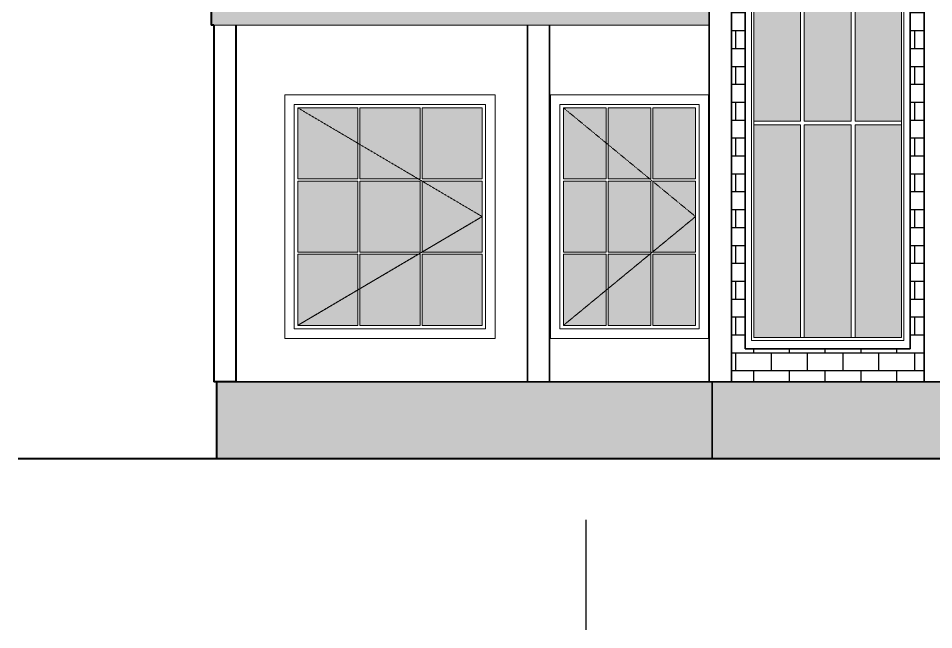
# Model space of a CAD drawing. Header units: inches. Extents: x 8351 to 42256, y 21052 to 33437.
# Drawn here: x 26159.8 to 26492.3, y 25171.7 to 25393.8 of the extents above; entities that cross this region are included whole.
import ezdxf

# ---------------------------------------------------------------- set-up
doc = ezdxf.new("R2010")
doc.units = ezdxf.units.IN
doc.header["$MEASUREMENT"] = 0
doc.linetypes.add('Dash 1_16_', pattern=[0.125, 0.0625, -0.0625])
for name, color, linetype, lineweight in [('A-COLS', 52, 'Continuous', 9), ('A-GLAZ', 160, 'Continuous', 13), ('A-WALL', 7, 'Continuous', 35)]:
    doc.layers.add(name, color=color, linetype=linetype, lineweight=lineweight)

# ---------------------------------------------------------------- blocks, each defined once
blk = doc.blocks.new('Casement 3x3 with Trim - 36_ x 48_-165538-West')
at = {"layer": 'A-GLAZ', "lineweight": 9}
for p, q in [((-309.72, 104.25), (-386.22, 104.25)), ((-386.22, 104.25), (-386.22, 15.75)), ((-309.72, 15.75), (-309.72, 104.25)), ((-382.72, 19.25), (-382.72, 100.75)), ((-382.72, 100.75), (-313.22, 100.75)), ((-313.22, 100.75), (-313.22, 19.25)), ((-381.47, 73.67), (-381.47, 99.5)), ((-381.47, 99.5), (-359.64, 99.5)), ((-359.64, 99.5), (-359.64, 73.67)), ((-358.89, 73.67), (-358.89, 99.5)), ((-358.89, 99.5), (-337.05, 99.5)), ((-337.05, 99.5), (-337.05, 73.67)), ((-336.3, 73.67), (-336.3, 99.5)), ((-336.3, 99.5), (-314.47, 99.5)), ((-314.47, 99.5), (-314.47, 73.67)), ((-359.64, 73.67), (-381.47, 73.67)), ((-337.05, 73.67), (-358.89, 73.67)), ((-314.47, 73.67), (-336.3, 73.67)), ((-381.47, 47.08), (-381.47, 72.92)), ((-381.47, 72.92), (-359.64, 72.92)), ((-359.64, 72.92), (-359.64, 47.08)), ((-358.89, 47.08), (-358.89, 72.92)), ((-358.89, 72.92), (-337.05, 72.92)), ((-337.05, 72.92), (-337.05, 47.08)), ((-336.3, 47.08), (-336.3, 72.92)), ((-336.3, 72.92), (-314.47, 72.92)), ((-314.47, 72.92), (-314.47, 47.08)), ((-359.64, 47.08), (-381.47, 47.08)), ((-337.05, 47.08), (-358.89, 47.08)), ((-314.47, 47.08), (-336.3, 47.08)), ((-381.47, 20.5), (-381.47, 46.33)), ((-381.47, 46.33), (-359.64, 46.33)), ((-359.64, 46.33), (-359.64, 20.5)), ((-358.89, 20.5), (-358.89, 46.33)), ((-358.89, 46.33), (-337.05, 46.33)), ((-337.05, 46.33), (-337.05, 20.5)), ((-336.3, 20.5), (-336.3, 46.33)), ((-336.3, 46.33), (-314.47, 46.33)), ((-314.47, 46.33), (-314.47, 20.5)), ((-359.64, 20.5), (-381.47, 20.5)), ((-337.05, 20.5), (-358.89, 20.5)), ((-314.47, 20.5), (-336.3, 20.5)), ((-313.22, 19.25), (-382.72, 19.25)), ((-386.22, 15.75), (-309.72, 15.75))]:
    blk.add_line(p, q, dxfattribs=at)
at = {"layer": 'A-GLAZ', "linetype": 'Dash 1_16_', "lineweight": 9}
for p, q in [((-314.47, 60), (-381.47, 99.5)), ((-314.47, 60), (-381.47, 99.5)), ((-381.47, 20.5), (-314.47, 60)), ((-314.47, 60), (-381.47, 20.5))]:
    blk.add_line(p, q, dxfattribs=at)
blk = doc.blocks.new('Casement 3x3 with Trim - 36_ x 48_ 5-166434-West')
at = {"layer": 'A-GLAZ', "lineweight": 9}
for p, q in [((-232.22, 104.25), (-289.72, 104.25)), ((-289.72, 104.25), (-289.72, 15.75)), ((-232.22, 15.75), (-232.22, 104.25)), ((-286.22, 19.25), (-286.22, 100.75)), ((-286.22, 100.75), (-235.72, 100.75)), ((-235.72, 100.75), (-235.72, 19.25)), ((-284.97, 73.67), (-284.97, 99.5)), ((-284.97, 99.5), (-269.47, 99.5)), ((-269.47, 99.5), (-269.47, 73.67)), ((-268.72, 73.67), (-268.72, 99.5)), ((-268.72, 99.5), (-253.22, 99.5)), ((-253.22, 99.5), (-253.22, 73.67)), ((-252.47, 73.67), (-252.47, 99.5)), ((-252.47, 99.5), (-236.97, 99.5)), ((-236.97, 99.5), (-236.97, 73.67)), ((-269.47, 73.67), (-284.97, 73.67)), ((-253.22, 73.67), (-268.72, 73.67)), ((-236.97, 73.67), (-252.47, 73.67)), ((-284.97, 47.08), (-284.97, 72.92)), ((-284.97, 72.92), (-269.47, 72.92)), ((-269.47, 72.92), (-269.47, 47.08)), ((-268.72, 47.08), (-268.72, 72.92)), ((-268.72, 72.92), (-253.22, 72.92)), ((-253.22, 72.92), (-253.22, 47.08)), ((-252.47, 47.08), (-252.47, 72.92)), ((-252.47, 72.92), (-236.97, 72.92)), ((-236.97, 72.92), (-236.97, 47.08)), ((-269.47, 47.08), (-284.97, 47.08)), ((-253.22, 47.08), (-268.72, 47.08)), ((-236.97, 47.08), (-252.47, 47.08)), ((-284.97, 20.5), (-284.97, 46.33)), ((-284.97, 46.33), (-269.47, 46.33)), ((-269.47, 46.33), (-269.47, 20.5)), ((-268.72, 20.5), (-268.72, 46.33)), ((-268.72, 46.33), (-253.22, 46.33)), ((-253.22, 46.33), (-253.22, 20.5)), ((-252.47, 20.5), (-252.47, 46.33)), ((-252.47, 46.33), (-236.97, 46.33)), ((-236.97, 46.33), (-236.97, 20.5)), ((-269.47, 20.5), (-284.97, 20.5)), ((-253.22, 20.5), (-268.72, 20.5)), ((-236.97, 20.5), (-252.47, 20.5)), ((-235.72, 19.25), (-286.22, 19.25)), ((-289.72, 15.75), (-232.22, 15.75))]:
    blk.add_line(p, q, dxfattribs=at)
at = {"layer": 'A-GLAZ', "linetype": 'Dash 1_16_', "lineweight": 9}
for p, q in [((-236.97, 60), (-284.97, 99.5)), ((-236.97, 60), (-284.97, 99.5)), ((-284.97, 20.5), (-236.97, 60)), ((-236.97, 60), (-284.97, 20.5))]:
    blk.add_line(p, q, dxfattribs=at)
blk = doc.blocks.new('Arched _1_ - Arched _1_-172271-West')
at = {"layer": 'A-GLAZ', "lineweight": 9}
for p, q in [((-202.97, 274.84), (-194.83, 260.73)), ((-193.63, 261.48), (-201.76, 275.57)), ((-176.18, 275.57), (-184.31, 261.48)), ((-183.11, 260.73), (-174.97, 274.84)), ((-198.9, 252.71), (-215.77, 252.71)), ((-180.48, 252.71), (-197.46, 252.71)), ((-162.17, 252.71), (-179.04, 252.71)), ((-216.61, 14.95), (-216.61, 252)), ((-215.82, 252), (-215.82, 16.06)), ((-215.82, 251.29), (-198.89, 251.29)), ((-198.89, 251.29), (-198.89, 173.69)), ((-197.47, 173.69), (-197.47, 251.29)), ((-197.47, 251.29), (-180.46, 251.29)), ((-180.46, 251.29), (-180.46, 173.69)), ((-179.05, 173.69), (-179.05, 251.29)), ((-179.05, 251.29), (-162.12, 251.29)), ((-162.12, 252), (-162.12, 16.06)), ((-161.33, 252), (-161.33, 14.95)), ((-198.89, 173.69), (-215.82, 173.69)), ((-180.46, 173.69), (-197.47, 173.69)), ((-162.12, 173.69), (-179.05, 173.69)), ((-215.82, 172.28), (-198.89, 172.28)), ((-198.89, 172.28), (-198.89, 94.68)), ((-197.47, 94.68), (-197.47, 172.28)), ((-197.47, 172.28), (-180.46, 172.28)), ((-180.46, 172.28), (-180.46, 94.68)), ((-179.05, 94.68), (-179.05, 172.28)), ((-179.05, 172.28), (-162.12, 172.28)), ((-198.89, 94.68), (-215.82, 94.68)), ((-215.82, 93.26), (-198.89, 93.26)), ((-198.89, 93.26), (-198.89, 16.06)), ((-180.46, 94.68), (-197.47, 94.68)), ((-197.47, 16.06), (-197.47, 93.26)), ((-197.47, 93.26), (-180.46, 93.26)), ((-180.46, 93.26), (-180.46, 16.06)), ((-162.12, 94.68), (-179.05, 94.68)), ((-179.05, 16.06), (-179.05, 93.26)), ((-179.05, 93.26), (-162.12, 93.26)), ((-161.33, 14.95), (-216.61, 14.95)), ((-215.82, 16.06), (-162.12, 16.06))]:
    blk.add_line(p, q, dxfattribs=at)
for centre, radius, start, end in [((-188.97, 252), 27.64, 0, 180), ((-188.97, 252), 26.85, 360, 180), ((-188.97, 252.71), 9.93, 126.1432, 180), ((-188.97, 252.71), 8.49, 0, 180), ((-188.97, 252.71), 9.93, 62.0442, 117.9558), ((-188.97, 252.71), 9.93, 104.2894, 107.605), ((-188.97, 252.71), 9.93, 93.354, 97.1948), ((-188.97, 252.71), 9.93, 82.8112, 86.6516), ((-188.97, 252.71), 9.93, 72.3998, 75.7129), ((-188.97, 252.71), 9.93, 360, 53.8568)]:
    blk.add_arc(centre, radius, start, end, dxfattribs=at)

msp = doc.modelspace()

# ---------------------------------------------------------------- hatches: boundary and pattern name
h = msp.add_hatch()
h.set_pattern_fill('BRICK', color=16, scale=26)
h.set_pattern_definition([(0, (25783.366, 22132.802), (0, 6.5), []), (90, (25783.366, 22132.802), (-13, 8e-16), [6.5, -6.5]), (90, (25789.866, 22132.802), (-13, 8e-16), [-6.5, 6.5])])
h.paths.add_polyline_path([(26439.65, 25609.75), (26418.76, 25609.75), (26418.76, 25261.75), (26488.76, 25261.75), (26488.76, 25609.75), (26468.29, 25609.75), (26453.76, 25543.75, -0.414214), (26483.76, 25513.75), (26483.76, 25273.75), (26423.76, 25273.75), (26423.76, 25513.75, -0.414214), (26453.76, 25543.75)])
at = {"lineweight": 40, "transparency": 33554544}
h = msp.add_hatch(color=256, dxfattribs=at)
h.set_gradient(name='INVSPHERICAL')
h.paths.add_polyline_path([(26443.84, 25434.03), (26426.91, 25434.03), (26426.91, 25356.43), (26443.84, 25356.43)])
h.paths.add_polyline_path([(26462.26, 25434.03), (26445.25, 25434.03), (26445.25, 25356.43), (26462.26, 25356.43)])
h.paths.add_polyline_path([(26480.61, 25434.03), (26463.68, 25434.03), (26463.68, 25356.43), (26480.61, 25356.43)])
at = {"lineweight": -2, "transparency": 33554671}
msp.add_hatch(color=7, dxfattribs=at).paths.add_polyline_path([(26410.76, 25396.25), (26230.76, 25396.25), (26229.76, 25396.25), (26229.76, 25391.25), (26230.76, 25391.25), (26410.76, 25391.25)])
at = {"lineweight": 40, "transparency": 33554544}
h = msp.add_hatch(color=256, dxfattribs=at)
h.set_gradient(name='INVSPHERICAL')
h.paths.add_polyline_path([(26283.09, 25361.25), (26261.26, 25361.25), (26283.09, 25348.38)], flags=17)
h.paths.add_polyline_path([(26305.67, 25361.25), (26283.84, 25361.25), (26283.84, 25347.94), (26305.08, 25335.42), (26305.67, 25335.42)])
h.paths.add_polyline_path([(26328.26, 25361.25), (26306.42, 25361.25), (26306.42, 25335.42), (26328.26, 25335.42)])
h.paths.add_polyline_path([(26283.84, 25347.94), (26283.84, 25335.42), (26305.08, 25335.42)], flags=17)
h.paths.add_polyline_path([(26283.09, 25348.38), (26261.26, 25361.25), (26261.26, 25335.42), (26283.09, 25335.42)])
h = msp.add_hatch(color=256, dxfattribs=at)
h.set_gradient(name='INVSPHERICAL')
h.paths.add_polyline_path([(26374.01, 25347.88), (26374.01, 25335.42), (26389.15, 25335.42)], flags=17)
h.paths.add_polyline_path([(26373.26, 25348.5), (26357.76, 25361.25), (26357.76, 25335.42), (26373.26, 25335.42)])
h.paths.add_polyline_path([(26373.26, 25361.25), (26357.76, 25361.25), (26373.26, 25348.5)], flags=17)
h.paths.add_polyline_path([(26389.51, 25361.25), (26374.01, 25361.25), (26374.01, 25347.88), (26389.15, 25335.42), (26389.51, 25335.42)])
h.paths.add_polyline_path([(26405.76, 25361.25), (26390.26, 25361.25), (26390.26, 25335.42), (26405.76, 25335.42)])
h = msp.add_hatch(color=256, dxfattribs=at)
h.set_gradient(name='INVSPHERICAL')
h.paths.add_polyline_path([(26443.84, 25355.01), (26426.91, 25355.01), (26426.91, 25277.81), (26443.84, 25277.81)])
h.paths.add_polyline_path([(26462.26, 25355.01), (26445.25, 25355.01), (26445.25, 25277.81), (26462.26, 25277.81)])
h.paths.add_polyline_path([(26480.61, 25355.01), (26463.68, 25355.01), (26463.68, 25277.81), (26480.61, 25277.81)])
h = msp.add_hatch(color=256, dxfattribs=at)
h.set_gradient(name='INVSPHERICAL')
h.paths.add_polyline_path([(26283.09, 25334.67), (26261.26, 25334.67), (26261.26, 25308.84), (26283.09, 25308.84)])
h.paths.add_polyline_path([(26305.67, 25334.67), (26283.84, 25334.67), (26283.84, 25308.84), (26305.67, 25308.84)])
h.paths.add_polyline_path([(26306.42, 25334.62), (26306.42, 25308.88), (26328.26, 25321.75)])
h.paths.add_polyline_path([(26328.26, 25321.75), (26306.42, 25308.88), (26306.42, 25308.84), (26328.26, 25308.84)])
h.paths.add_polyline_path([(26328.26, 25334.67), (26306.42, 25334.67), (26306.42, 25334.62), (26328.26, 25321.75)])
h = msp.add_hatch(color=256, dxfattribs=at)
h.set_gradient(name='INVSPHERICAL')
h.paths.add_polyline_path([(26405.76, 25308.09), (26390.26, 25308.09), (26390.26, 25282.25), (26405.76, 25282.25)])
h.paths.add_polyline_path([(26389.51, 25308.09), (26389.15, 25308.09), (26374.01, 25295.63), (26374.01, 25282.25), (26389.51, 25282.25)])
h.paths.add_polyline_path([(26373.26, 25295.01), (26357.76, 25282.25), (26373.26, 25282.25)])
h.paths.add_polyline_path([(26373.26, 25308.09), (26357.76, 25308.09), (26357.76, 25282.25), (26373.26, 25295.01)])
h.paths.add_polyline_path([(26389.15, 25308.09), (26374.01, 25308.09), (26374.01, 25295.63)], flags=17)
h.paths.add_polyline_path([(26373.26, 25334.67), (26357.76, 25334.67), (26357.76, 25308.84), (26373.26, 25308.84)])
h.paths.add_polyline_path([(26389.51, 25334.67), (26374.01, 25334.67), (26374.01, 25308.84), (26389.51, 25308.84)])
h.paths.add_polyline_path([(26405.76, 25321.75), (26390.26, 25334.51), (26390.26, 25309)])
h.paths.add_polyline_path([(26405.76, 25321.75), (26390.26, 25309), (26390.26, 25308.84), (26405.76, 25308.84)])
h.paths.add_polyline_path([(26405.76, 25334.67), (26390.26, 25334.67), (26390.26, 25334.51), (26405.76, 25321.75)])
h = msp.add_hatch(color=256, dxfattribs=at)
h.set_gradient(name='INVSPHERICAL')
h.paths.add_polyline_path([(26283.09, 25308.09), (26261.26, 25308.09), (26261.26, 25282.25), (26283.09, 25295.12)])
h.paths.add_polyline_path([(26283.09, 25295.12), (26261.26, 25282.25), (26283.09, 25282.25)])
h.paths.add_polyline_path([(26305.67, 25308.09), (26305.08, 25308.09), (26283.84, 25295.57), (26283.84, 25282.25), (26305.67, 25282.25)])
h.paths.add_polyline_path([(26305.08, 25308.09), (26283.84, 25308.09), (26283.84, 25295.57)], flags=17)
h.paths.add_polyline_path([(26328.26, 25308.09), (26306.42, 25308.09), (26306.42, 25282.25), (26328.26, 25282.25)])
h = msp.add_hatch()
h.set_pattern_fill('GRAVEL', color=8, scale=20)
h.set_pattern_definition([(228.01279, (25797.7662, 22152.8018), (-160, -180), [2.69072, -266.38176]), (184.96974, (25795.9662, 22150.8018), (240, 20), [4.61736, -457.1185]), (132.510447, (25791.3662, 22150.4018), (200, -220), [3.25576, -322.32065]), (267.27369, (25783.5662, 22145.4018), (20, 400), [4.20476, -416.27116]), (292.833654, (25783.3662, 22141.2018), (-100, 240), [4.1231, -408.18746]), (357.27369, (25784.9662, 22137.4018), (-400, 20), [4.20476, -416.27116]), (37.69424, (25789.16616, 22137.20184), (-260, -200), [5.56058, -550.49697]), (72.255328, (25793.56616, 22140.60184), (140, 440), [5.24976, -519.72643]), (121.429566, (25795.1662, 22145.6018), (-160, 260), [4.219, -417.68146]), (175.23636, (25792.9662, 22149.2018), (220, -20), [4.81664, -236.01525]), (222.397438, (25788.16616, 22149.60184), (-240, -220), [6.22896, -616.6675]), (138.814075, (25803.3662, 22145.2018), (-140, 120), [2.12602, -210.4769]), (171.469234, (25801.7662, 22146.6018), (260, -40), [4.04474, -400.43023]), (225, (25797.766, 22147.202), (-2e-15, -20), [2.82842, -25.45585]), (203.19859, (25796.3662, 22149.6018), (100, 40), [1.52316, -150.7923]), (291.80141, (25794.966, 22149.002), (-20, 60), [2.15406, -105.54924]), (30.96376, (25795.766, 22147.002), (60, 40), [3.49858, -113.12046]), (161.56505, (25798.766, 22148.802), (40, -20), [2.52982, -60.71573]), (16.38954, (25783.3662, 22149.0018), (200, 60), [3.544, -350.8569]), (70.346176, (25786.7662, 22150.0018), (-80, -220), [2.97322, -294.34815]), (293.19859, (25798.7662, 22152.8018), (-40, 100), [3.0463, -149.26916]), (343.61046, (25799.9662, 22150.0018), (-200, 60), [3.544, -350.8569]), (339.443955, (25783.3662, 22136.6018), (-100, 40), [3.4176, -167.46247]), (294.77514, (25786.5662, 22135.4018), (-100, 220), [2.86356, -283.49286]), (66.80141, (25798.9662, 22132.8018), (40, 100), [3.0463, -149.26916]), (17.354025, (25800.1662, 22135.6018), (-260, -80), [3.35262, -331.90847]), (69.443955, (25789.1662, 22132.8018), (-40, -100), [1.7088, -169.17127]), (101.30993, (25797.766, 22132.802), (-20, 80), [1.0198, -100.96059]), (165.96376, (25797.566, 22133.802), (60, -20), [4.1231, -78.33901]), (186.009006, (25793.5662, 22134.8018), (200, 20), [3.821, -378.27846]), (303.69007, (25795.766, 22145.202), (-20, 40), [2.88444, -69.22659]), (353.157227, (25797.36616, 22142.8018), (340, -40), [5.03588, -498.55125]), (60.945396, (25802.3662, 22142.2018), (-80, -140), [2.05912, -203.85348]), (90, (25803.366, 22144.002), (-20, 20), [1.2, -18.8]), (120.256437, (25793.1662, 22135.4018), (80, -140), [2.77848, -275.0704]), (48.01279, (25791.7662, 22137.8018), (160, 180), [5.38144, -263.69104]), (0, (25795.366, 22141.802), (20, 20), [5.2, -14.8]), (325.304846, (25800.5662, 22141.8018), (200, -140), [3.16228, -313.06549]), (254.0546, (25803.1662, 22140.0018), (-20, -80), [2.91204, -142.69016]), (207.645975, (25802.3662, 22137.2018), (-380, -200), [4.7413, -469.38948]), (175.42608, (25798.16616, 22135.0018), (-260, 20), [5.01598, -496.58147])])
h.paths.add_polyline_path([(26411.76, 25261.75), (26410.76, 25261.75), (26352.76, 25261.75), (26344.76, 25261.75), (26238.76, 25261.75), (26231.76, 25261.75), (26231.76, 25233.75), (26411.76, 25233.75)])
h.paths.add_polyline_path([(26495.76, 25261.75), (26488.76, 25261.75), (26418.76, 25261.75), (26411.76, 25261.75), (26411.76, 25233.75), (26495.76, 25233.75)])
h.paths.add_polyline_path([(26801.76, 25261.75), (26794.76, 25261.75), (26724.76, 25261.75), (26716.76, 25261.75), (26649.76, 25261.75), (26641.76, 25261.75), (26496.76, 25261.75), (26495.76, 25261.75), (26495.76, 25252), (26497.25, 25252), (26497.25, 25258.75), (26593.25, 25258.75), (26596.25, 25258.5), (26596.25, 25233.75), (26801.76, 25233.75)])

# ---------------------------------------------------------------- linework, layer by layer
at = {"lineweight": -2}
msp.add_line((26366.06, 25171.74), (26366.06, 25211.61), dxfattribs=at)
at = {"layer": 'A-COLS', "lineweight": 35}
for p, q in [((26410.76, 25609.75), (26410.76, 25261.75)), ((26418.76, 25609.75), (26418.76, 25261.75)), ((26488.76, 25609.75), (26488.76, 25261.75)), ((26344.76, 25391.25), (26344.76, 25261.75)), ((26352.76, 25391.25), (26352.76, 25261.75)), ((26352.76, 25261.75), (26344.76, 25261.75)), ((26418.76, 25261.75), (26410.76, 25261.75)), ((26411.76, 25261.75), (26411.76, 25233.75)), ((26496.76, 25261.75), (26488.76, 25261.75))]:
    msp.add_line(p, q, dxfattribs=at)
at = {"layer": 'A-COLS', "lineweight": 40}
for p, q in [((26229.76, 25396.25), (26229.76, 25391.25)), ((26230.76, 25391.25), (26229.76, 25391.25)), ((26230.76, 25391.25), (26230.76, 25261.75)), ((26238.76, 25391.25), (26238.76, 25261.75)), ((26231.76, 25261.75), (26230.76, 25261.75)), ((26231.76, 25261.75), (26231.76, 25233.75)), ((26238.76, 25261.75), (26231.76, 25261.75)), ((26921.59, 25233.75), (26159.76, 25233.75))]:
    msp.add_line(p, q, dxfattribs=at)
at = {"layer": 'A-COLS'}
msp.add_line((26410.76, 25391.25), (26230.76, 25391.25), dxfattribs=at)
at = {"layer": 'A-WALL'}
for p, q in [((26423.76, 25273.75), (26423.76, 25513.75)), ((26483.76, 25513.75), (26483.76, 25273.75)), ((26483.76, 25273.75), (26423.76, 25273.75)), ((26238.76, 25261.75), (26344.76, 25261.75)), ((26352.76, 25261.75), (26410.76, 25261.75)), ((26418.76, 25261.75), (26488.76, 25261.75))]:
    msp.add_line(p, q, dxfattribs=at)

# ---------------------------------------------------------------- block references
at = {"layer": 'A-GLAZ'}
for name in ['Arched _1_ - Arched _1_-172271-West', 'Casement 3x3 with Trim - 36_ x 48_-165538-West', 'Casement 3x3 with Trim - 36_ x 48_ 5-166434-West']:
    msp.add_blockref(name, (26642.73, 25261.75), dxfattribs=at)

doc.saveas('drawing.dxf')
